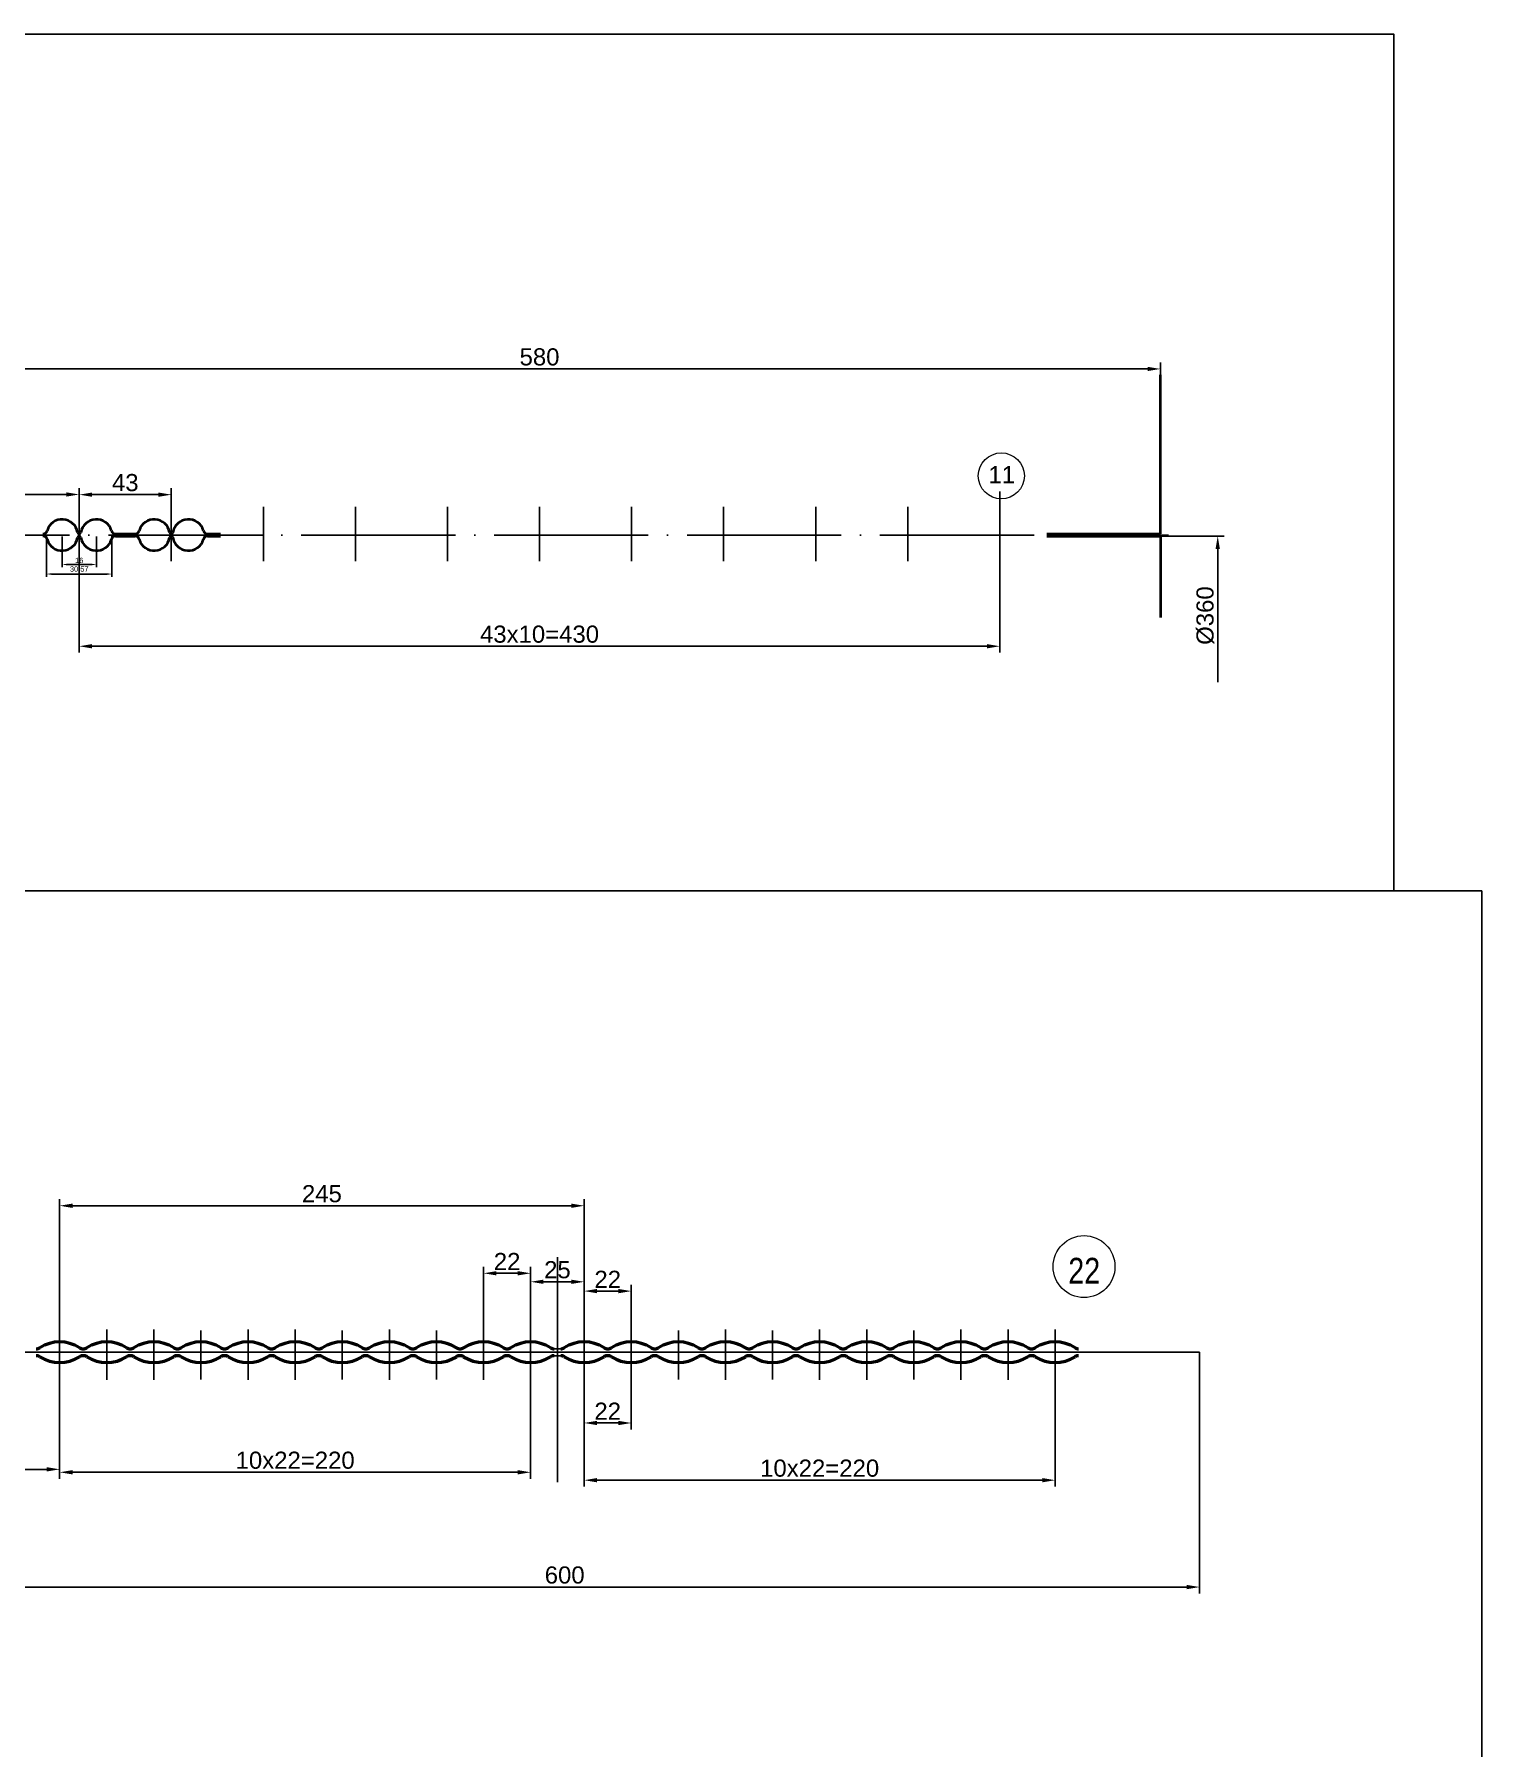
# Model space of a CAD drawing. Header units: millimetres. Extents: x -954 to 34898, y -2134 to 12006.
# Drawn here: x 15067 to 15744, y 7003 to 7803 of the extents above; entities that cross this region are included whole.
import ezdxf

# ---------------------------------------------------------------- set-up
doc = ezdxf.new("R2010")
doc.units = ezdxf.units.MM
doc.header["$LTSCALE"] = 3
doc.linetypes.add('ACAD_ISO04W100', pattern=[30, 24, -3, 0, -3])
for name, color, linetype, lineweight in [('контурная', 7, 'Continuous', 50), ('осевые', 1, 'ACAD_ISO04W100', 25), ('размерные', 7, 'Continuous', 25), ('тонкая', 7, 'Continuous', 20), ('тонкий', 7, 'Continuous', 20)]:
    doc.layers.add(name, color=color, linetype=linetype, lineweight=lineweight)
doc.layers.add('осевая', color=4, linetype='Continuous')
doc.styles.add('s3v4', font='arial.ttf', dxfattribs={"width": 0.8, "height": 12})
doc.styles.get("Standard").update_dxf_attribs({"font": 'arial.ttf'})
doc.dimstyles.new('ISO-25', dxfattribs={"dimtxt": 2.5, "dimasz": 2.5, "dimexe": 1.25, "dimexo": 0.625, "dimtad": 1, "dimtxsty": 'Standard', "dimcen": 2.5, "dimadec": 0, "dimazin": 0, "dimtfac": 1, "dimtmove": 0, "dimatfit": 3, "dimfxl": 1, "dimarcsym": 0})
doc.dimstyles.new('s2v4', dxfattribs={"dimtxt": 8, "dimasz": 6, "dimexe": 3, "dimexo": 0, "dimgap": 1.5, "dimtad": 1, "dimtxsty": 'Standard', "dimcen": 2.5, "dimadec": 0, "dimazin": 0, "dimtfac": 1, "dimtmove": 0, "dimatfit": 3, "dimfxl": 1, "dimarcsym": 0})
doc.dimstyles.new('s2v4$0', dxfattribs={"dimtxt": 8, "dimasz": 6, "dimexe": 3, "dimexo": 0, "dimgap": 1.5, "dimtad": 1, "dimtxsty": 'Standard', "dimcen": 2.5, "dimadec": 0, "dimazin": 0, "dimtfac": 1, "dimtmove": 0, "dimatfit": 3, "dimfxl": 1, "dimarcsym": 0})

# ---------------------------------------------------------------- blocks, each defined once
blk = doc.blocks.new('*D925')
at = {"layer": 'Defpoints', "color": 0, "transparency": 16777216}
for p in [(15088.44, 7588.33), (15088.44, 7582.52), (15013.44, 7570.66)]:
    blk.add_point(p, dxfattribs=at)
at = {"layer": 'тонкий', "color": 0, "lineweight": -2, "transparency": 16777216}
for p, q in [((15013.44, 7570.66), (15013.44, 7591.33)), ((15019.44, 7588.33), (15082.44, 7588.33)), ((15088.44, 7582.52), (15088.44, 7591.33))]:
    blk.add_line(p, q, dxfattribs=at)
at = {"layer": 'тонкий', "color": 0, "transparency": 16777216}
for points in [[(15019.44, 7589.33), (15019.44, 7587.33), (15013.44, 7588.33)], [(15082.44, 7589.33), (15082.44, 7587.33), (15088.44, 7588.33)]]:
    blk.add_solid(points, dxfattribs=at)
at = {"layer": 'тонкий', "color": 0, "transparency": 16777216, "insert": (15050.94, 7593.9), "char_height": 8, "attachment_point": 5}
blk.add_mtext('75', dxfattribs=at)
blk = doc.blocks.new('*D966')
at = {"layer": 'Defpoints', "color": 0, "transparency": 16777216}
for p in [(15593.44, 7646.93), (15593.44, 7644.25), (15013.44, 7610.25)]:
    blk.add_point(p, dxfattribs=at)
at = {"layer": 'тонкий', "color": 0, "lineweight": -2, "transparency": 16777216}
for p, q in [((15013.44, 7610.25), (15013.44, 7649.93)), ((15593.44, 7644.25), (15593.44, 7649.93)), ((15019.44, 7646.93), (15587.44, 7646.93))]:
    blk.add_line(p, q, dxfattribs=at)
at = {"layer": 'тонкий', "color": 0, "transparency": 16777216}
for points in [[(15019.44, 7647.93), (15019.44, 7645.93), (15013.44, 7646.93)], [(15587.44, 7647.93), (15587.44, 7645.93), (15593.44, 7646.93)]]:
    blk.add_solid(points, dxfattribs=at)
at = {"layer": 'тонкий', "color": 0, "transparency": 16777216, "insert": (15303.44, 7652.52), "char_height": 8, "attachment_point": 5}
blk.add_mtext('580', dxfattribs=at)
blk = doc.blocks.new('*D929')
at = {"color": 0, "lineweight": -2, "transparency": 16777216}
for p, q in [((15080.44, 7568.78), (15080.44, 7554.37)), ((15096.44, 7568.78), (15096.44, 7554.37)), ((15082.94, 7555.62), (15093.94, 7555.62))]:
    blk.add_line(p, q, dxfattribs=at)
at = {"color": 0, "transparency": 16777216}
for points in [[(15082.94, 7556.04), (15082.94, 7555.21), (15080.44, 7555.62)], [(15093.94, 7556.04), (15093.94, 7555.21), (15096.44, 7555.62)]]:
    blk.add_solid(points, dxfattribs=at)
at = {"layer": 'Defpoints', "color": 0, "transparency": 16777216}
for p in [(15080.44, 7569.41), (15096.44, 7569.41), (15096.44, 7555.62)]:
    blk.add_point(p, dxfattribs=at)
at = {"color": 0, "lineweight": 15, "transparency": 16777216, "insert": (15088.44, 7557.53), "char_height": 2.5, "attachment_point": 5}
blk.add_mtext('16', dxfattribs=at)
blk = doc.blocks.new('*D972')
at = {"color": 0, "lineweight": -2, "transparency": 16777216}
for p, q in [((15073.16, 7568.28), (15073.16, 7549.93)), ((15103.72, 7568.28), (15103.72, 7549.93)), ((15075.66, 7551.18), (15101.22, 7551.18))]:
    blk.add_line(p, q, dxfattribs=at)
at = {"color": 0, "transparency": 16777216}
for points in [[(15075.66, 7551.59), (15075.66, 7550.76), (15073.16, 7551.18)], [(15101.22, 7551.59), (15101.22, 7550.76), (15103.72, 7551.18)]]:
    blk.add_solid(points, dxfattribs=at)
at = {"layer": 'Defpoints', "color": 0, "transparency": 16777216}
for p in [(15073.16, 7568.91), (15103.72, 7568.91), (15103.72, 7551.18)]:
    blk.add_point(p, dxfattribs=at)
at = {"color": 0, "lineweight": 15, "transparency": 16777216, "insert": (15088.44, 7553.3), "char_height": 2.5, "attachment_point": 5}
blk.add_mtext('30,57', dxfattribs=at)
blk = doc.blocks.new('*D930')
at = {"layer": 'Defpoints', "color": 0, "transparency": 16777216}
for p in [(15088.44, 7588.33), (15131.44, 7588.24), (15131.44, 7582.52)]:
    blk.add_point(p, dxfattribs=at)
at = {"layer": 'тонкий', "color": 0, "lineweight": -2, "transparency": 16777216}
for p, q in [((15088.44, 7588.33), (15088.44, 7585.24)), ((15094.44, 7588.24), (15125.44, 7588.24)), ((15131.44, 7582.52), (15131.44, 7591.24))]:
    blk.add_line(p, q, dxfattribs=at)
at = {"layer": 'тонкий', "color": 0, "transparency": 16777216}
for points in [[(15094.44, 7589.24), (15094.44, 7587.24), (15088.44, 7588.24)], [(15125.44, 7589.24), (15125.44, 7587.24), (15131.44, 7588.24)]]:
    blk.add_solid(points, dxfattribs=at)
at = {"layer": 'тонкий', "color": 0, "transparency": 16777216, "insert": (15109.94, 7593.83), "char_height": 8, "attachment_point": 5}
blk.add_mtext('43', dxfattribs=at)
blk = doc.blocks.new('*D973')
at = {"layer": 'Defpoints', "color": 0, "transparency": 16777216}
for p in [(15593.44, 7568.91), (15593.44, 7500.67), (15620.23, 7500.67)]:
    blk.add_point(p, dxfattribs=at)
at = {"layer": 'тонкий', "color": 0, "lineweight": -2, "transparency": 16777216}
for p, q in [((15593.44, 7568.91), (15623.23, 7568.91)), ((15620.23, 7562.91), (15620.23, 7500.67))]:
    blk.add_line(p, q, dxfattribs=at)
at = {"layer": 'тонкий', "color": 0, "transparency": 16777216}
blk.add_solid([(15619.23, 7562.91), (15621.23, 7562.91), (15620.23, 7568.91)], dxfattribs=at)
at = {"layer": 'тонкий', "color": 0, "transparency": 16777216, "insert": (15614.43, 7531.79), "char_height": 8, "attachment_point": 5, "rotation": 90}
blk.add_mtext('%%C360', dxfattribs=at)
blk = doc.blocks.new('_None')
blk = doc.blocks.new('*D997')
at = {"layer": 'Defpoints', "color": 0, "transparency": 16777216}
for p in [(15088.44, 7561.48), (15518.44, 7557.2), (15518.44, 7517.47)]:
    blk.add_point(p, dxfattribs=at)
at = {"layer": 'тонкий', "color": 0, "lineweight": -2, "transparency": 16777216}
for p, q in [((15088.44, 7561.48), (15088.44, 7514.47)), ((15518.44, 7557.2), (15518.44, 7514.47)), ((15094.44, 7517.47), (15512.44, 7517.47))]:
    blk.add_line(p, q, dxfattribs=at)
at = {"layer": 'тонкий', "color": 0, "transparency": 16777216}
for points in [[(15094.44, 7518.47), (15094.44, 7516.47), (15088.44, 7517.47)], [(15512.44, 7518.47), (15512.44, 7516.47), (15518.44, 7517.47)]]:
    blk.add_solid(points, dxfattribs=at)
at = {"layer": 'тонкий', "color": 0, "transparency": 16777216, "insert": (15303.44, 7523.06), "char_height": 8, "attachment_point": 5}
blk.add_mtext('43x10=430', dxfattribs=at)
blk = doc.blocks.new('*D2114')
at = {"layer": 'Defpoints', "color": 0, "transparency": 16777216}
for p in [(15011.79, 7229.25), (15611.79, 7187.83), (15011.79, 7078.2)]:
    blk.add_point(p, dxfattribs=at)
at = {"layer": 'тонкая', "color": 0, "lineweight": -2, "transparency": 16777216}
for p, q in [((15011.79, 7229.25), (15011.79, 7075.2)), ((15611.79, 7187.83), (15611.79, 7075.2)), ((15605.79, 7078.2), (15017.79, 7078.2))]:
    blk.add_line(p, q, dxfattribs=at)
at = {"layer": 'тонкая', "color": 0, "transparency": 16777216}
for points in [[(15017.79, 7079.2), (15017.79, 7077.2), (15011.79, 7078.2)], [(15605.79, 7079.2), (15605.79, 7077.2), (15611.79, 7078.2)]]:
    blk.add_solid(points, dxfattribs=at)
at = {"layer": 'тонкая', "color": 0, "transparency": 16777216, "insert": (15315.19, 7083.79), "char_height": 8, "attachment_point": 5}
blk.add_mtext('600', dxfattribs=at)
blk = doc.blocks.new('*D2108')
at = {"layer": 'Defpoints', "color": 0, "transparency": 16777216}
for p in [(15277.29, 7224.71), (15277.29, 7198.48), (15299.29, 7197.99)]:
    blk.add_point(p, dxfattribs=at)
at = {"layer": 'размерные', "color": 0, "lineweight": -2, "transparency": 16777216}
for p, q in [((15277.29, 7198.48), (15277.29, 7227.71)), ((15293.29, 7224.71), (15283.29, 7224.71)), ((15299.29, 7197.99), (15299.29, 7227.71))]:
    blk.add_line(p, q, dxfattribs=at)
at = {"layer": 'размерные', "color": 0, "transparency": 16777216}
for points in [[(15283.29, 7225.71), (15283.29, 7223.71), (15277.29, 7224.71)], [(15293.29, 7225.71), (15293.29, 7223.71), (15299.29, 7224.71)]]:
    blk.add_solid(points, dxfattribs=at)
at = {"layer": 'размерные', "color": 0, "transparency": 16777216, "insert": (15288.29, 7230.22), "char_height": 8, "attachment_point": 5}
blk.add_mtext('22', dxfattribs=at)
blk = doc.blocks.new('*D2106')
at = {"layer": 'Defpoints', "color": 0, "transparency": 16777216}
for p in [(15079.29, 7174.89), (15011.79, 7157.07), (15011.79, 7133.17)]:
    blk.add_point(p, dxfattribs=at)
at = {"layer": 'размерные', "color": 0, "lineweight": -2, "transparency": 16777216}
for p, q in [((15079.29, 7174.89), (15079.29, 7130.17)), ((15011.79, 7157.07), (15011.79, 7130.17)), ((15073.29, 7133.17), (15017.79, 7133.17))]:
    blk.add_line(p, q, dxfattribs=at)
at = {"layer": 'размерные', "color": 0, "transparency": 16777216}
for points in [[(15017.79, 7134.17), (15017.79, 7132.17), (15011.79, 7133.17)], [(15073.29, 7134.17), (15073.29, 7132.17), (15079.29, 7133.17)]]:
    blk.add_solid(points, dxfattribs=at)
at = {"layer": 'размерные', "color": 0, "transparency": 16777216, "insert": (15045.54, 7139.48), "char_height": 8, "attachment_point": 5}
blk.add_mtext('67,5', dxfattribs=at)
blk = doc.blocks.new('*D2109')
at = {"layer": 'Defpoints', "color": 0, "transparency": 16777216}
for p in [(15299.29, 7220.74), (15299.29, 7199.72), (15324.29, 7199.72)]:
    blk.add_point(p, dxfattribs=at)
at = {"layer": 'размерные', "color": 0, "lineweight": -2, "transparency": 16777216}
for p, q in [((15299.29, 7199.72), (15299.29, 7223.74)), ((15318.29, 7220.74), (15305.29, 7220.74)), ((15324.29, 7199.72), (15324.29, 7223.74))]:
    blk.add_line(p, q, dxfattribs=at)
at = {"layer": 'размерные', "color": 0, "transparency": 16777216}
for points in [[(15305.29, 7221.74), (15305.29, 7219.74), (15299.29, 7220.74)], [(15318.29, 7221.74), (15318.29, 7219.74), (15324.29, 7220.74)]]:
    blk.add_solid(points, dxfattribs=at)
at = {"layer": 'размерные', "color": 0, "transparency": 16777216, "insert": (15311.79, 7226.32), "char_height": 8, "attachment_point": 5}
blk.add_mtext('25', dxfattribs=at)
blk = doc.blocks.new('*D2110')
at = {"layer": 'Defpoints', "color": 0, "transparency": 16777216}
for p in [(15299.29, 7175.05), (15079.29, 7152.53), (15299.29, 7131.8)]:
    blk.add_point(p, dxfattribs=at)
at = {"layer": 'размерные', "color": 0, "lineweight": -2, "transparency": 16777216}
for p, q in [((15299.29, 7175.05), (15299.29, 7128.8)), ((15079.29, 7152.53), (15079.29, 7128.8)), ((15085.29, 7131.8), (15293.29, 7131.8))]:
    blk.add_line(p, q, dxfattribs=at)
at = {"layer": 'размерные', "color": 0, "transparency": 16777216}
for points in [[(15085.29, 7132.8), (15085.29, 7130.8), (15079.29, 7131.8)], [(15293.29, 7132.8), (15293.29, 7130.8), (15299.29, 7131.8)]]:
    blk.add_solid(points, dxfattribs=at)
at = {"layer": 'размерные', "color": 0, "transparency": 16777216, "insert": (15189.29, 7137.38), "char_height": 8, "attachment_point": 5}
blk.add_mtext('10x22=220', dxfattribs=at)
blk = doc.blocks.new('*D2111')
at = {"layer": 'Defpoints', "color": 0, "transparency": 16777216}
for p in [(15544.29, 7174.89), (15324.29, 7162.59), (15544.29, 7128.1)]:
    blk.add_point(p, dxfattribs=at)
at = {"layer": 'размерные', "color": 0, "lineweight": -2, "transparency": 16777216}
for p, q in [((15544.29, 7174.89), (15544.29, 7125.1)), ((15324.29, 7162.59), (15324.29, 7125.1)), ((15330.29, 7128.1), (15538.29, 7128.1))]:
    blk.add_line(p, q, dxfattribs=at)
at = {"layer": 'размерные', "color": 0, "transparency": 16777216}
for points in [[(15330.29, 7129.1), (15330.29, 7127.1), (15324.29, 7128.1)], [(15538.29, 7129.1), (15538.29, 7127.1), (15544.29, 7128.1)]]:
    blk.add_solid(points, dxfattribs=at)
at = {"layer": 'размерные', "color": 0, "transparency": 16777216, "insert": (15434.29, 7133.68), "char_height": 8, "attachment_point": 5}
blk.add_mtext('10x22=220', dxfattribs=at)
blk = doc.blocks.new('*D2112')
at = {"layer": 'Defpoints', "color": 0, "transparency": 16777216}
for p in [(15346.29, 7174.89), (15324.29, 7162.59), (15324.29, 7154.81)]:
    blk.add_point(p, dxfattribs=at)
at = {"layer": 'размерные', "color": 0, "lineweight": -2, "transparency": 16777216}
for p, q in [((15346.29, 7174.89), (15346.29, 7151.81)), ((15324.29, 7162.59), (15324.29, 7151.81)), ((15340.29, 7154.81), (15330.29, 7154.81))]:
    blk.add_line(p, q, dxfattribs=at)
at = {"layer": 'размерные', "color": 0, "transparency": 16777216}
for points in [[(15330.29, 7155.81), (15330.29, 7153.81), (15324.29, 7154.81)], [(15340.29, 7155.81), (15340.29, 7153.81), (15346.29, 7154.81)]]:
    blk.add_solid(points, dxfattribs=at)
at = {"layer": 'размерные', "color": 0, "transparency": 16777216, "insert": (15335.29, 7160.33), "char_height": 8, "attachment_point": 5}
blk.add_mtext('22', dxfattribs=at)
blk = doc.blocks.new('*D2113')
at = {"layer": 'Defpoints', "color": 0, "transparency": 16777216}
for p in [(15346.29, 7216.39), (15324.29, 7204.04), (15346.29, 7198.48)]:
    blk.add_point(p, dxfattribs=at)
at = {"layer": 'размерные', "color": 0, "lineweight": -2, "transparency": 16777216}
for p, q in [((15324.29, 7204.04), (15324.29, 7219.39)), ((15330.29, 7216.39), (15340.29, 7216.39)), ((15346.29, 7198.48), (15346.29, 7219.39))]:
    blk.add_line(p, q, dxfattribs=at)
at = {"layer": 'размерные', "color": 0, "transparency": 16777216}
for points in [[(15330.29, 7217.39), (15330.29, 7215.39), (15324.29, 7216.39)], [(15340.29, 7217.39), (15340.29, 7215.39), (15346.29, 7216.39)]]:
    blk.add_solid(points, dxfattribs=at)
at = {"layer": 'размерные', "color": 0, "transparency": 16777216, "insert": (15335.29, 7221.9), "char_height": 8, "attachment_point": 5}
blk.add_mtext('22', dxfattribs=at)
blk = doc.blocks.new('*D2134')
at = {"layer": 'Defpoints', "color": 0, "transparency": 16777216}
for p in [(15079.29, 7256.24), (15324.29, 7223.74), (15079.29, 7198.48)]:
    blk.add_point(p, dxfattribs=at)
at = {"layer": 'размерные', "color": 0, "lineweight": -2, "transparency": 16777216}
for p, q in [((15079.29, 7198.48), (15079.29, 7259.24)), ((15318.29, 7256.24), (15085.29, 7256.24)), ((15324.29, 7223.74), (15324.29, 7259.24))]:
    blk.add_line(p, q, dxfattribs=at)
at = {"layer": 'размерные', "color": 0, "transparency": 16777216}
for points in [[(15085.29, 7257.24), (15085.29, 7255.24), (15079.29, 7256.24)], [(15318.29, 7257.24), (15318.29, 7255.24), (15324.29, 7256.24)]]:
    blk.add_solid(points, dxfattribs=at)
at = {"layer": 'размерные', "color": 0, "transparency": 16777216, "insert": (15201.79, 7261.83), "char_height": 8, "attachment_point": 5}
blk.add_mtext('245', dxfattribs=at)

msp = doc.modelspace()

# ---------------------------------------------------------------- linework, layer by layer
at = {"lineweight": 40}
for p, q in [((15593.439, 7569.906), (15593.439, 7644.252)), ((15105.397, 7569.906), (15114.482, 7569.906)), ((15105.397, 7568.905), (15114.482, 7568.905)), ((15148.397, 7569.906), (15154.482, 7569.906)), ((15148.397, 7568.905), (15154.482, 7568.905)), ((15540.397, 7569.906), (15593.439, 7569.906)), ((15540.397, 7568.905), (15593.439, 7568.905)), ((15593.439, 7568.905), (15593.439, 7530.824))]:
    msp.add_line(p, q, dxfattribs=at)
at = {"lineweight": 15}
for p, q in [((15071.482, 7568.905), (15073.157, 7568.905)), ((15103.722, 7568.906), (15105.774, 7568.906)), ((15114.482, 7568.905), (15116.157, 7568.905)), ((15146.722, 7568.906), (15148.774, 7568.906))]:
    msp.add_line(p, q, dxfattribs=at)
at = {"color": 2}
for p, q in [((14709.291, 7403.194), (15743.557, 7403.194)), ((15743.557, 7403.194), (15743.557, 6603.194))]:
    msp.add_line(p, q, dxfattribs=at)
msp.add_lwpolyline([(14668.304, 7403.194), (14668.304, 7803.194), (15702.57, 7803.194), (15702.57, 7403.194), (14668.304, 7403.194), (14668.304, 7803.194)], dxfattribs=at)
at = {"lineweight": 15}
msp.add_circle((15519.153, 7597.004), 10.754, dxfattribs=at)
at = {"lineweight": 40}
for centre, radius, start, end in [((15080.439, 7569.406), 7.3, 8.881315, 164.404112), ((15096.439, 7569.406), 7.3, 15.595888, 171.118685), ((15123.439, 7569.406), 7.3, 8.881315, 164.404112), ((15139.439, 7569.406), 7.3, 15.595888, 171.118685), ((15071.482, 7571.906), 2, 270, 344.404112), ((15071.482, 7566.905), 2, 15.595888, 90), ((15080.439, 7569.406), 7.3, 195.595888, 351.118685), ((15088.439, 7570.714), 0.808, 192.935261, 347.064739), ((15088.439, 7568.098), 0.808, 12.935261, 167.064739), ((15096.439, 7569.406), 7.3, 188.881315, 344.404112), ((15105.397, 7571.906), 2, 195.595888, 270), ((15105.397, 7566.905), 2, 90, 164.404112), ((15114.482, 7571.906), 2, 270, 344.404112), ((15114.482, 7566.905), 2, 15.595888, 90), ((15123.439, 7569.406), 7.3, 195.595888, 351.118685), ((15131.439, 7570.714), 0.808, 192.935261, 347.064739), ((15131.439, 7568.098), 0.808, 12.935261, 167.064739), ((15139.439, 7569.406), 7.3, 188.881315, 344.404112), ((15148.397, 7571.906), 2, 195.595888, 270), ((15148.397, 7566.905), 2, 90, 164.404112)]:
    msp.add_arc(centre, radius, start, end, dxfattribs=at)
at = {"lineweight": 15}
for centre, start, end in [((15080.439, 7569.406), 183.929894, 195.595888), ((15096.439, 7569.406), 344.404112, 356.072814), ((15123.439, 7569.406), 183.929894, 195.595888), ((15139.439, 7569.406), 344.404112, 356.072814)]:
    msp.add_arc(centre, 7.3, start, end, dxfattribs=at)
at = {"layer": 'контурная'}
for centre, radius, start, end in [((15079.289, 7175.682), 17, 56.87706, 123.12294), ((15101.289, 7175.682), 17, 56.87706, 123.12294), ((15123.289, 7175.682), 17, 56.87706, 123.12294), ((15145.289, 7175.682), 17, 56.87706, 123.12294), ((15167.289, 7175.682), 17, 56.87706, 123.12294), ((15189.289, 7175.682), 17, 56.87706, 123.12294), ((15211.289, 7175.682), 17, 56.87706, 123.12294), ((15233.289, 7175.682), 17, 56.87706, 123.12294), ((15255.289, 7175.682), 17, 56.87706, 123.12294), ((15277.289, 7175.682), 17, 56.87706, 123.12294), ((15299.289, 7175.682), 17, 56.87706, 123.12294), ((15324.289, 7175.682), 17, 56.87706, 123.12294), ((15346.289, 7175.682), 17, 56.87706, 123.12294), ((15368.289, 7175.682), 17, 56.87706, 123.12294), ((15390.289, 7175.682), 17, 56.87706, 123.12294), ((15412.289, 7175.682), 17, 56.87706, 123.12294), ((15434.289, 7175.682), 17, 56.87706, 123.12294), ((15456.289, 7175.682), 17, 56.87706, 123.12294), ((15478.289, 7175.682), 17, 56.87706, 123.12294), ((15500.289, 7175.682), 17, 56.87706, 123.12294), ((15522.289, 7175.682), 17, 56.87706, 123.12294), ((15544.289, 7175.682), 17, 56.87706, 123.12294), ((15068.36, 7192.432), 3, 270, 303.12294), ((15068.36, 7183.232), 3, 56.87706, 90), ((15079.289, 7199.982), 17, 236.87706, 303.12294), ((15090.218, 7192.432), 3, 236.87706, 270), ((15090.218, 7183.232), 3, 90, 123.12294), ((15090.36, 7192.432), 3, 270, 303.12294), ((15090.36, 7192.432), 3, 270, 303.12294), ((15090.36, 7183.232), 3, 56.87706, 90), ((15090.36, 7183.232), 3, 56.87706, 90), ((15101.289, 7199.982), 17, 236.87706, 303.12294), ((15112.218, 7192.432), 3, 236.87706, 270), ((15112.218, 7183.232), 3, 90, 123.12294), ((15112.36, 7192.432), 3, 270, 303.12294), ((15112.36, 7192.432), 3, 270, 303.12294), ((15112.36, 7183.232), 3, 56.87706, 90), ((15112.36, 7183.232), 3, 56.87706, 90), ((15123.289, 7199.982), 17, 236.87706, 303.12294), ((15134.218, 7192.432), 3, 236.87706, 270), ((15134.218, 7183.232), 3, 90, 123.12294), ((15134.36, 7192.432), 3, 270, 303.12294), ((15134.36, 7183.232), 3, 56.87706, 90), ((15145.289, 7199.982), 17, 236.87706, 303.12294), ((15156.218, 7192.432), 3, 236.87706, 270), ((15156.218, 7183.232), 3, 90, 123.12294), ((15156.36, 7192.432), 3, 270, 303.12294), ((15156.36, 7183.232), 3, 56.87706, 90), ((15167.289, 7199.982), 17, 236.87706, 303.12294), ((15178.218, 7192.432), 3, 236.87706, 270), ((15178.218, 7183.232), 3, 90, 123.12294), ((15178.36, 7192.432), 3, 270, 303.12294), ((15178.36, 7183.232), 3, 56.87706, 90), ((15189.289, 7199.982), 17, 236.87706, 303.12294), ((15200.218, 7192.432), 3, 236.87706, 270), ((15200.218, 7183.232), 3, 90, 123.12294), ((15200.36, 7192.432), 3, 270, 303.12294), ((15200.36, 7183.232), 3, 56.87706, 90), ((15211.289, 7199.982), 17, 236.87706, 303.12294), ((15222.218, 7192.432), 3, 236.87706, 270), ((15222.218, 7183.232), 3, 90, 123.12294), ((15222.36, 7192.432), 3, 270, 303.12294), ((15222.36, 7183.232), 3, 56.87706, 90), ((15233.289, 7199.982), 17, 236.87706, 303.12294), ((15244.218, 7192.432), 3, 236.87706, 270), ((15244.218, 7183.232), 3, 90, 123.12294), ((15244.36, 7192.432), 3, 270, 303.12294), ((15244.36, 7183.232), 3, 56.87706, 90), ((15255.289, 7199.982), 17, 236.87706, 303.12294), ((15266.218, 7192.432), 3, 236.87706, 270), ((15266.218, 7183.232), 3, 90, 123.12294), ((15266.36, 7192.432), 3, 270, 303.12294), ((15266.36, 7183.232), 3, 56.87706, 90), ((15277.289, 7199.982), 17, 236.87706, 303.12294), ((15288.218, 7192.432), 3, 236.87706, 270), ((15288.218, 7183.232), 3, 90, 123.12294), ((15288.36, 7192.432), 3, 270, 303.12294), ((15288.36, 7183.232), 3, 56.87706, 90), ((15299.289, 7199.982), 17, 236.87706, 303.12294), ((15310.218, 7192.432), 3, 236.87706, 270), ((15310.218, 7183.232), 3, 90, 123.12294), ((15313.36, 7192.432), 3, 270, 303.12294), ((15313.36, 7183.232), 3, 56.87706, 90), ((15324.289, 7199.982), 17, 236.87706, 303.12294), ((15335.218, 7192.432), 3, 236.87706, 270), ((15335.218, 7192.432), 3, 236.87706, 270), ((15335.218, 7183.232), 3, 90, 123.12294), ((15335.218, 7183.232), 3, 90, 123.12294), ((15335.36, 7192.432), 3, 270, 303.12294), ((15335.36, 7183.232), 3, 56.87706, 90), ((15346.289, 7199.982), 17, 236.87706, 303.12294), ((15357.218, 7192.432), 3, 236.87706, 270), ((15357.218, 7183.232), 3, 90, 123.12294), ((15357.36, 7192.432), 3, 270, 303.12294), ((15357.36, 7183.232), 3, 56.87706, 90), ((15368.289, 7199.982), 17, 236.87706, 303.12294), ((15379.218, 7192.432), 3, 236.87706, 270), ((15379.218, 7183.232), 3, 90, 123.12294), ((15379.36, 7192.432), 3, 270, 303.12294), ((15379.36, 7183.232), 3, 56.87706, 90), ((15390.289, 7199.982), 17, 236.87706, 303.12294), ((15401.218, 7192.432), 3, 236.87706, 270), ((15401.218, 7183.232), 3, 90, 123.12294), ((15401.36, 7192.432), 3, 270, 303.12294), ((15401.36, 7183.232), 3, 56.87706, 90), ((15412.289, 7199.982), 17, 236.87706, 303.12294), ((15423.218, 7192.432), 3, 236.87706, 270), ((15423.218, 7183.232), 3, 90, 123.12294), ((15423.36, 7192.432), 3, 270, 303.12294), ((15423.36, 7183.232), 3, 56.87706, 90), ((15434.289, 7199.982), 17, 236.87706, 303.12294), ((15445.218, 7192.432), 3, 236.87706, 270), ((15445.218, 7183.232), 3, 90, 123.12294), ((15445.36, 7192.432), 3, 270, 303.12294), ((15445.36, 7183.232), 3, 56.87706, 90), ((15456.289, 7199.982), 17, 236.87706, 303.12294), ((15467.218, 7192.432), 3, 236.87706, 270), ((15467.218, 7183.232), 3, 90, 123.12294), ((15467.36, 7192.432), 3, 270, 303.12294), ((15467.36, 7183.232), 3, 56.87706, 90), ((15478.289, 7199.982), 17, 236.87706, 303.12294), ((15489.218, 7192.432), 3, 236.87706, 270), ((15489.218, 7183.232), 3, 90, 123.12294), ((15489.36, 7192.432), 3, 270, 303.12294), ((15489.36, 7183.232), 3, 56.87706, 90), ((15500.289, 7199.982), 17, 236.87706, 303.12294), ((15511.218, 7192.432), 3, 236.87706, 270), ((15511.218, 7192.432), 3, 236.87706, 270), ((15511.218, 7183.232), 3, 90, 123.12294), ((15511.218, 7183.232), 3, 90, 123.12294), ((15511.36, 7192.432), 3, 270, 303.12294), ((15511.36, 7183.232), 3, 56.87706, 90), ((15522.289, 7199.982), 17, 236.87706, 303.12294), ((15533.218, 7192.432), 3, 236.87706, 270), ((15533.218, 7192.432), 3, 236.87706, 270), ((15533.218, 7183.232), 3, 90, 123.12294), ((15533.218, 7183.232), 3, 90, 123.12294), ((15533.36, 7192.432), 3, 270, 303.12294), ((15533.36, 7183.232), 3, 56.87706, 90), ((15544.289, 7199.982), 17, 236.87706, 303.12294), ((15555.218, 7192.432), 3, 236.87706, 270), ((15555.218, 7183.232), 3, 90, 123.12294)]:
    msp.add_arc(centre, radius, start, end, dxfattribs=at)
at = {"layer": 'осевая'}
for p, q in [((15311.789, 7127.111), (15311.789, 7232.215)), ((15324.289, 7204.045), (15324.289, 7162.588)), ((15079.289, 7198.476), (15079.289, 7174.892)), ((15101.289, 7198.476), (15101.289, 7174.892)), ((15123.289, 7198.476), (15123.289, 7174.892)), ((15145.289, 7197.991), (15145.289, 7175.053)), ((15167.289, 7198.476), (15167.289, 7174.892)), ((15189.289, 7198.476), (15189.289, 7174.892)), ((15211.289, 7197.991), (15211.289, 7175.053)), ((15233.289, 7198.476), (15233.289, 7174.892)), ((15255.289, 7197.991), (15255.289, 7175.053)), ((15277.289, 7198.476), (15277.289, 7174.892)), ((15299.289, 7197.991), (15299.289, 7175.053)), ((15346.289, 7198.476), (15346.289, 7174.892)), ((15368.289, 7197.991), (15368.289, 7175.053)), ((15390.289, 7198.476), (15390.289, 7174.892)), ((15412.289, 7197.991), (15412.289, 7175.053)), ((15434.289, 7198.476), (15434.289, 7174.892)), ((15456.289, 7198.476), (15456.289, 7174.892)), ((15478.289, 7197.991), (15478.289, 7175.053)), ((15500.289, 7198.476), (15500.289, 7174.892)), ((15522.289, 7198.476), (15522.289, 7174.892)), ((15544.289, 7198.476), (15544.289, 7174.892)), ((15011.789, 7187.832), (15611.789, 7187.832))]:
    msp.add_line(p, q, dxfattribs=at)
at = {"layer": 'осевые'}
for p, q in [((15518.439, 7577.591), (15518.439, 7589.651)), ((15088.439, 7557.196), (15088.439, 7582.525)), ((15131.439, 7557.196), (15131.439, 7582.525)), ((15174.439, 7557.196), (15174.439, 7582.525)), ((15217.439, 7557.196), (15217.439, 7582.525)), ((15260.439, 7557.196), (15260.439, 7582.525)), ((15303.439, 7557.196), (15303.439, 7582.525)), ((15346.439, 7557.196), (15346.439, 7582.525)), ((15389.439, 7557.196), (15389.439, 7582.525)), ((15432.439, 7557.196), (15432.439, 7582.525)), ((15475.439, 7557.196), (15475.439, 7582.525)), ((15518.439, 7557.196), (15518.439, 7582.525)), ((15011.959, 7569.406), (15597.19, 7569.406))]:
    msp.add_line(p, q, dxfattribs=at)
at = {"layer": 'размерные'}
for p, q in [((15090.36, 7189.432), (15090.218, 7189.432)), ((15090.36, 7186.232), (15090.218, 7186.232)), ((15112.36, 7189.432), (15112.218, 7189.432)), ((15112.36, 7186.232), (15112.218, 7186.232)), ((15134.36, 7189.432), (15134.218, 7189.432)), ((15134.36, 7186.232), (15134.218, 7186.232)), ((15156.36, 7189.432), (15156.218, 7189.432)), ((15156.36, 7186.232), (15156.218, 7186.232)), ((15200.36, 7189.432), (15200.218, 7189.432)), ((15200.36, 7186.232), (15200.218, 7186.232)), ((15222.36, 7189.432), (15222.218, 7189.432)), ((15222.36, 7186.232), (15222.218, 7186.232)), ((15310.218, 7189.432), (15313.36, 7189.432)), ((15310.218, 7186.232), (15313.36, 7186.232)), ((15401.218, 7189.432), (15401.36, 7189.432)), ((15401.218, 7186.232), (15401.36, 7186.232)), ((15423.218, 7189.432), (15423.36, 7189.432)), ((15423.218, 7186.232), (15423.36, 7186.232)), ((15467.218, 7189.432), (15467.36, 7189.432)), ((15467.218, 7186.232), (15467.36, 7186.232)), ((15489.218, 7189.432), (15489.36, 7189.432)), ((15489.218, 7186.232), (15489.36, 7186.232)), ((15511.218, 7189.432), (15511.36, 7189.432)), ((15511.218, 7186.232), (15511.36, 7186.232)), ((15533.218, 7189.432), (15533.36, 7189.432)), ((15533.218, 7186.232), (15533.36, 7186.232))]:
    msp.add_line(p, q, dxfattribs=at)
at = {"layer": 'тонкая'}
msp.add_circle((15557.784, 7227.83), 14.457, dxfattribs=at)

# ---------------------------------------------------------------- texts
at = {"lineweight": 15, "insert": (15519.356, 7597.597), "char_height": 8, "attachment_point": 5}
msp.add_mtext('11', dxfattribs=at)
at = {"layer": 'тонкая', "style": 's3v4', "width": 0.8}
msp.add_text('22', height=12, dxfattribs=at).set_placement((15550.422, 7219.919))

# ---------------------------------------------------------------- dimensions: what is measured, and where the dimension line sits
at = {"lineweight": 15}
for base, p1, p2, picture, middle in [((15103.7223, 7551.1759), (15073.1566, 7568.9053), (15103.7223, 7568.9056), '*D972', (15088.4395, 7553.3033)), ((15096.439, 7555.625), (15080.439, 7569.406), (15096.439, 7569.406), '*D929', (15088.439, 7557.526))]:
    dim = msp.add_linear_dim(base=base, p1=p1, p2=p2, dimstyle='ISO-25', dxfattribs=at)
    dim.commit()
    dim.dimension.update_dxf_attribs({"geometry": picture, "text_midpoint": middle})
at = {"layer": 'размерные'}
for base, p1, p2, picture, middle in [((15079.289, 7256.241), (15324.289, 7223.737), (15079.289, 7198.476), '*D2134', (15201.789, 7261.825)), ((15277.289, 7224.708), (15299.289, 7197.991), (15277.289, 7198.476), '*D2108', (15288.289, 7230.224)), ((15299.289, 7220.737), (15324.289, 7199.72), (15299.289, 7199.72), '*D2109', (15311.789, 7226.321)), ((15346.289, 7216.387), (15324.289, 7204.045), (15346.289, 7198.476), '*D2113', (15335.289, 7221.903)), ((15011.789, 7133.168), (15079.289, 7174.892), (15011.789, 7157.071), '*D2106', (15045.539, 7139.475)), ((15324.289, 7154.814), (15346.289, 7174.892), (15324.289, 7162.588), '*D2112', (15335.289, 7160.33))]:
    dim = msp.add_linear_dim(base=base, p1=p1, p2=p2, dimstyle='s2v4$0', dxfattribs=at)
    dim.commit()
    dim.dimension.update_dxf_attribs({"geometry": picture, "text_midpoint": middle})
for base, p1, p2, picture, middle in [((15299.289, 7131.796), (15079.289, 7152.53), (15299.289, 7175.053), '*D2110', (15189.289, 7137.381)), ((15544.289, 7128.099), (15324.289, 7162.588), (15544.289, 7174.892), '*D2111', (15434.289, 7133.684))]:
    dim = msp.add_linear_dim(base=base, p1=p1, p2=p2, text='10x22=220', dimstyle='s2v4$0', dxfattribs=at)
    dim.commit()
    dim.dimension.update_dxf_attribs({"geometry": picture, "text_midpoint": middle})
at = {"layer": 'тонкая'}
dim = msp.add_linear_dim(base=(15011.789, 7078.205), p1=(15611.789, 7187.832), p2=(15011.789, 7229.245), dimstyle='s2v4', dxfattribs=at)
dim.commit()
dim.dimension.update_dxf_attribs({"geometry": '*D2114', "text_midpoint": (15315.187, 7078.205), "dimtype": 160})
at = {"layer": 'тонкий'}
for base, p1, p2, picture, middle in [((15593.439, 7646.934), (15013.439, 7610.25), (15593.439, 7644.252), '*D966', (15303.439, 7652.519)), ((15088.439, 7588.331), (15013.439, 7570.656), (15088.439, 7582.525), '*D925', (15050.939, 7593.899)), ((15131.439, 7588.239), (15088.439, 7588.331), (15131.439, 7582.525), '*D930', (15109.939, 7593.827))]:
    dim = msp.add_linear_dim(base=base, p1=p1, p2=p2, dimstyle='s2v4', dxfattribs=at)
    dim.commit()
    dim.dimension.update_dxf_attribs({"geometry": picture, "text_midpoint": middle})
dim = msp.add_linear_dim(base=(15620.234, 7500.666), p1=(15593.439, 7568.905), p2=(15593.439, 7500.666), angle=90, text='%%C360', dimstyle='s2v4', override={"dimblk2": 'None', "dimsah": 1, "dimse2": 1}, dxfattribs=at)
dim.commit()
dim.dimension.update_dxf_attribs({"geometry": '*D973', "text_midpoint": (15614.426, 7531.786)})
dim = msp.add_linear_dim(base=(15518.439, 7517.469), p1=(15088.439, 7561.476), p2=(15518.439, 7557.196), text='43x10=<>', dimstyle='s2v4', dxfattribs=at)
dim.commit()
dim.dimension.update_dxf_attribs({"geometry": '*D997', "text_midpoint": (15303.439, 7523.056)})

doc.saveas('drawing.dxf')
